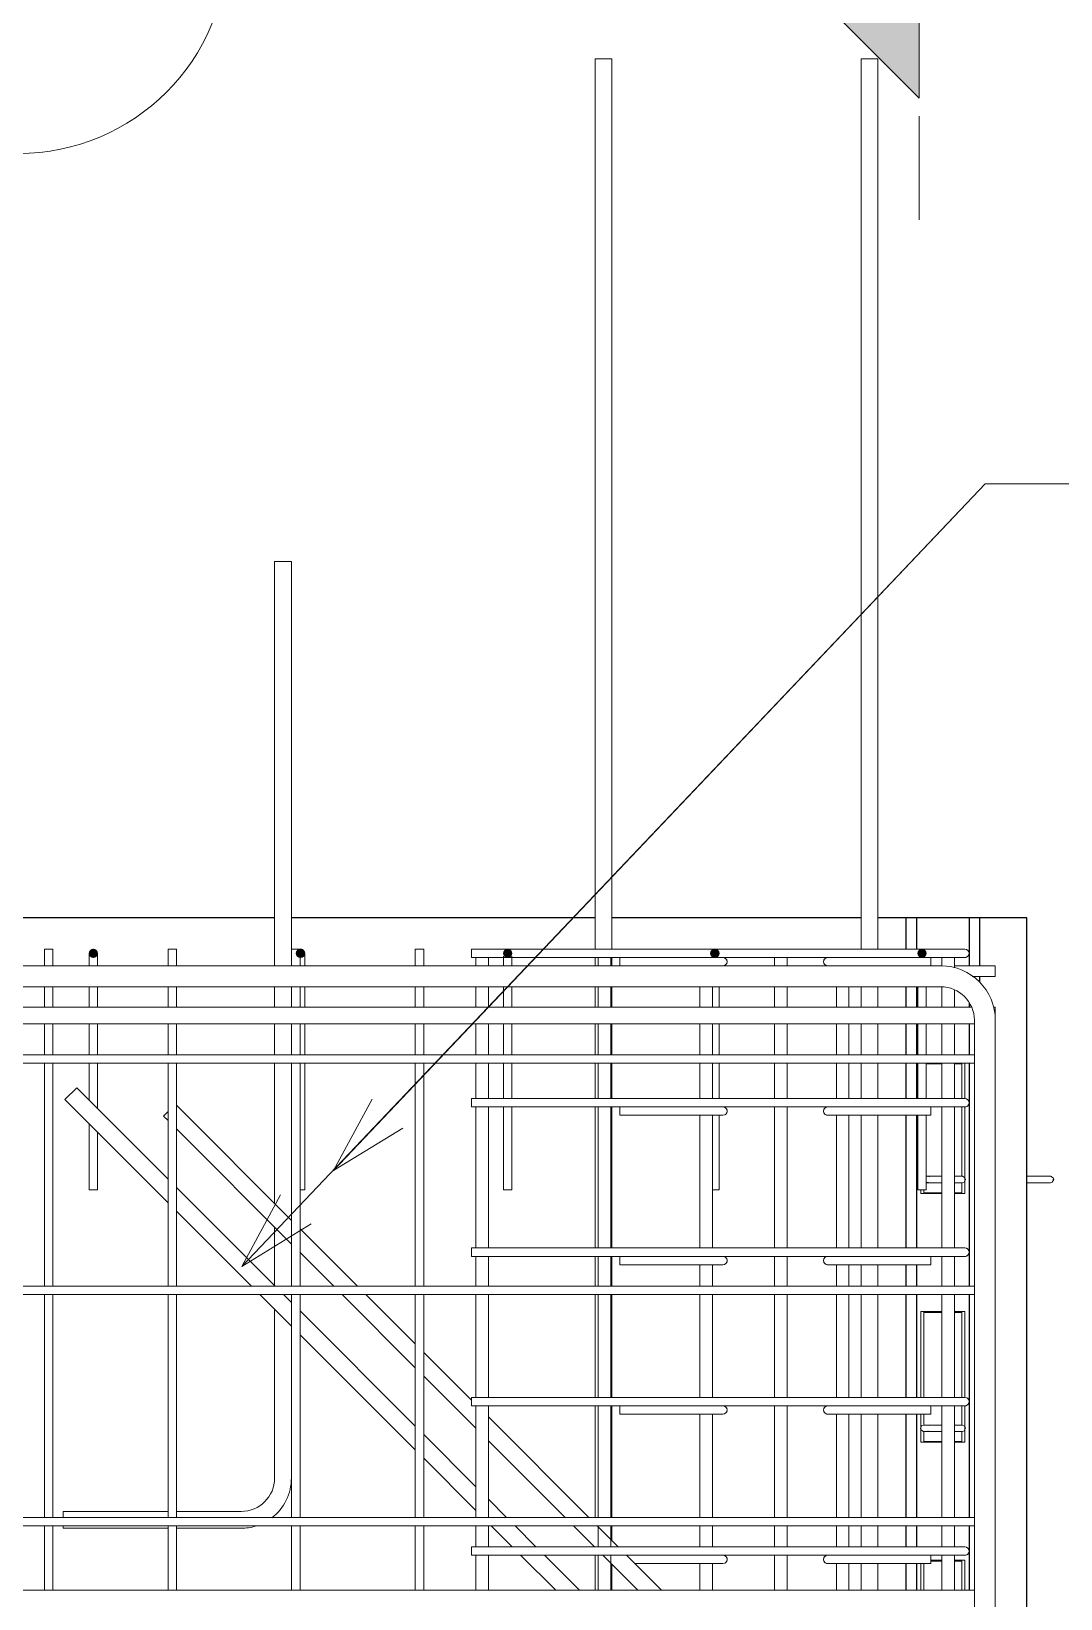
# Model space of a CAD drawing. Header units: millimetres. Extents: x 65464 to 98797, y 2255 to 31386.
# Drawn here: x 69693 to 70675, y 5549 to 7046 of the extents above; entities that cross this region are included whole.
import ezdxf

# ---------------------------------------------------------------- set-up
doc = ezdxf.new("R2010")
doc.units = ezdxf.units.MM
for name, color, linetype, lineweight in [('A-GENM', 13, 'Continuous', 18), ('A-WALL', 113, 'Continuous', 25), ('G-ANNO-SYMB', 111, 'Continuous', 9), ('S-RBAR', 171, 'Continuous', 18), ('S-RBAR-IDEN', 171, 'Continuous', 9)]:
    doc.layers.add(name, color=color, linetype=linetype, lineweight=lineweight)

# ---------------------------------------------------------------- blocks, each defined once
blk = doc.blocks.new('loopbox down bent - Wire Loop-600440-Elevation Front')
at = {"layer": 'A-GENM'}
for p, q in [((70644.6, 3908.8), (70643, 3908.8)), ((70643, 3902.7), (70644.6, 3902.7)), ((70668.9, 3905.8), (70668.1, 3905.8))]:
    blk.add_line(p, q, dxfattribs=at)
at = {"layer": 'A-GENM', "flags": 128}
for points in [[(70644.6, 3908.8), (70656.5, 3908.8), (70664.4, 3908.8), (70665.8, 3908.8)], [(70665.8, 3908.8), (70661.8, 3908.8), (70651.5, 3908.8), (70644.6, 3908.8)], [(70665.8, 3908.8), (70668.3, 3907.4), (70668.8, 3905.8)], [(70644.6, 3902.7), (70656.5, 3902.7), (70664.4, 3902.7), (70665.8, 3902.7)], [(70665.8, 3902.7), (70661.8, 3902.7), (70651.5, 3902.7), (70644.6, 3902.7)], [(70668.8, 3905.8), (70667.4, 3903.2), (70665.8, 3902.7)]]:
    blk.add_lwpolyline(points, dxfattribs=at)
blk = doc.blocks.new('loopbox down bent - Wire Loop-V7-Elevation Front')
at = {"layer": 'A-GENM'}
for p, q in [((70542, 5823.7), (70542, 5741.6)), ((70543.2, 5823.7), (70542.1, 5823.7)), ((70543.2, 5823.7), (70544.8, 5823.7)), ((70544.8, 5823.7), (70544.8, 5741.6)), ((70544.8, 5823.7), (70562, 5823.7)), ((70562, 5822.8), (70544.8, 5822.8)), ((70574, 5823.7), (70581.2, 5823.7)), ((70581.2, 5822.8), (70574, 5822.8)), ((70581.2, 5823.7), (70582.8, 5823.7)), ((70581.2, 5823.7), (70581.2, 5741.6)), ((70584, 5823.7), (70582.8, 5823.7)), ((70584, 5741.6), (70584, 5823.7)), ((70581.2, 5733.6), (70581.2, 5715.2)), ((70584, 5711.3), (70584, 5733.6)), ((70542, 5725.6), (70542, 5713.3)), ((70544.8, 5725.6), (70544.8, 5715.2)), ((70542, 5713.2), (70542, 5698.8)), ((70544.5, 5715.3), (70544.7, 5715.3)), ((70544.7, 5709.2), (70544.5, 5709.2)), ((70544.8, 5709.3), (70544.8, 5698.8)), ((70581.2, 5709.3), (70581.2, 5698.8)), ((70581.4, 5715.3), (70581.6, 5715.3)), ((70581.6, 5709.2), (70581.4, 5709.2)), ((70584, 5698.8), (70584, 5711.2)), ((70542.1, 5698.8), (70543.2, 5698.8)), ((70544.8, 5698.8), (70543.2, 5698.8)), ((70544.8, 5699.6), (70562, 5699.6)), ((70562, 5698.8), (70544.8, 5698.8)), ((70574, 5699.6), (70581.2, 5699.6)), ((70581.2, 5698.8), (70574, 5698.8)), ((70582.8, 5698.8), (70581.2, 5698.8)), ((70582.8, 5698.8), (70584, 5698.8))]:
    blk.add_line(p, q, dxfattribs=at)
at = {"layer": 'A-GENM', "flags": 128}
for points in [[(70541.5, 5712.3), (70542.9, 5714.8), (70544.5, 5715.3)], [(70544.5, 5709.2), (70542, 5710.6), (70541.5, 5712.3)], [(70562, 5715.3), (70555.3, 5715.3), (70546.5, 5715.3), (70544.5, 5715.3)], [(70544.5, 5709.2), (70548.5, 5709.2), (70558.7, 5709.2), (70562, 5709.2)], [(70581.6, 5715.3), (70577.6, 5715.3), (70574, 5715.3)], [(70574, 5709.2), (70579.6, 5709.2), (70581.6, 5709.2)], [(70581.6, 5715.3), (70584.1, 5713.9), (70584.6, 5712.3)], [(70584.6, 5712.3), (70583.2, 5709.7), (70581.6, 5709.2)]]:
    blk.add_lwpolyline(points, dxfattribs=at)
at = {"layer": 'A-GENM'}
for start_param, end_param in [(0.108567, 0.261799), (2.879793, 3.101861), (5.759587, 6.174619), (3.255247, 3.349095)]:
    blk.add_ellipse((70548.6, 5712.3), major_axis=(0, 3.04), ratio=0.992467, start_param=start_param, end_param=end_param, dxfattribs=at)
blk = doc.blocks.new('loopbox down bent - Wire Loop-V8-Elevation Front')
at = {"layer": 'A-GENM'}
for p, q in [((70542, 5582.9), (70542, 5557.5)), ((70544.8, 5582.9), (70544.8, 5557.5)), ((70551.5, 5586.2), (70562, 5586.2)), ((70562, 5585.3), (70551.5, 5585.3)), ((70574, 5586.2), (70581.2, 5586.2)), ((70581.2, 5585.3), (70574, 5585.3)), ((70581.2, 5586.2), (70582.8, 5586.2)), ((70581.2, 5586.2), (70581.2, 5557.5)), ((70584, 5586.2), (70582.8, 5586.2)), ((70584, 5557.5), (70584, 5586.2)), ((70542, 5541.5), (70542, 5517.3)), ((70544.8, 5541.5), (70544.8, 5517.3)), ((70581.2, 5541.5), (70581.2, 5517.3)), ((70584, 5517.3), (70584, 5541.5)), ((70542, 5497.3), (70542, 5475.8)), ((70544.8, 5497.3), (70544.8, 5477.7)), ((70581.2, 5497.3), (70581.2, 5477.7)), ((70584, 5473.8), (70584, 5497.3)), ((70544.5, 5477.8), (70544.7, 5477.8)), ((70581.4, 5477.8), (70581.6, 5477.8)), ((70542, 5475.7), (70542, 5461.3)), ((70544.7, 5471.7), (70544.5, 5471.7)), ((70544.8, 5471.8), (70544.8, 5461.3)), ((70581.2, 5471.8), (70581.2, 5461.3)), ((70581.6, 5471.7), (70581.4, 5471.7)), ((70584, 5461.3), (70584, 5473.7)), ((70542.1, 5461.3), (70543.2, 5461.3)), ((70544.8, 5461.3), (70543.2, 5461.3)), ((70544.8, 5462.1), (70562, 5462.1)), ((70562, 5461.3), (70544.8, 5461.3)), ((70574, 5462.1), (70581.2, 5462.1)), ((70581.2, 5461.3), (70574, 5461.3)), ((70582.8, 5461.3), (70581.2, 5461.3)), ((70582.8, 5461.3), (70584, 5461.3))]:
    blk.add_line(p, q, dxfattribs=at)
at = {"layer": 'A-GENM', "flags": 128}
for points in [[(70541.5, 5474.7), (70542.9, 5477.3), (70544.5, 5477.8)], [(70562, 5477.8), (70555.3, 5477.8), (70546.5, 5477.8), (70544.5, 5477.8)], [(70581.6, 5477.8), (70577.6, 5477.8), (70574, 5477.8)], [(70581.6, 5477.8), (70584.1, 5476.4), (70584.6, 5474.7)], [(70544.5, 5471.7), (70542, 5473.1), (70541.5, 5474.7)], [(70544.5, 5471.7), (70548.5, 5471.7), (70558.7, 5471.7), (70562, 5471.7)], [(70574, 5471.7), (70579.6, 5471.7), (70581.6, 5471.7)], [(70584.6, 5474.7), (70583.2, 5472.2), (70581.6, 5471.7)]]:
    blk.add_lwpolyline(points, dxfattribs=at)
at = {"layer": 'A-GENM'}
for start_param, end_param in [(0.108567, 0.261799), (5.759587, 6.174619), (2.879793, 3.101861), (3.255247, 3.349095)]:
    blk.add_ellipse((70548.6, 5474.7), major_axis=(0, 3.04), ratio=0.992467, start_param=start_param, end_param=end_param, dxfattribs=at)
blk = doc.blocks.new('loopbox down bent - Wire Loop-V9-Elevation Front')
at = {"layer": 'A-GENM'}
for p, q in [((70562, 6060.3), (70547, 6060.3)), ((70581.2, 6060.3), (70574, 6060.3)), ((70581.2, 6060.7), (70581.2, 6027)), ((70584, 6027), (70584, 6060.7)), ((70581.2, 6019), (70581.2, 5952.7)), ((70584, 5948.8), (70584, 6019)), ((70581.2, 5946.8), (70581.2, 5936.3)), ((70581.4, 5952.8), (70581.6, 5952.8)), ((70581.6, 5946.7), (70581.4, 5946.7)), ((70584, 5936.3), (70584, 5948.7)), ((70542, 5939.7), (70542, 5936.3)), ((70542.1, 5936.3), (70543.2, 5936.3)), ((70544.8, 5936.3), (70543.2, 5936.3)), ((70544.8, 5939.7), (70544.8, 5936.3)), ((70544.8, 5937.1), (70562, 5937.1)), ((70562, 5936.3), (70544.8, 5936.3)), ((70574, 5937.1), (70581.2, 5937.1)), ((70581.2, 5936.3), (70574, 5936.3)), ((70582.8, 5936.3), (70581.2, 5936.3)), ((70582.8, 5936.3), (70584, 5936.3))]:
    blk.add_line(p, q, dxfattribs=at)
at = {"layer": 'A-GENM', "flags": 128}
for points in [[(70562, 5952.8), (70555.3, 5952.8), (70547, 5952.8)], [(70547, 5946.7), (70548.5, 5946.7), (70558.7, 5946.7), (70562, 5946.7)], [(70581.6, 5952.8), (70577.6, 5952.8), (70574, 5952.8)], [(70574, 5946.7), (70579.6, 5946.7), (70581.6, 5946.7)], [(70581.6, 5952.8), (70584.1, 5951.4), (70584.6, 5949.8)], [(70584.6, 5949.8), (70583.2, 5947.2), (70581.6, 5946.7)]]:
    blk.add_lwpolyline(points, dxfattribs=at)
at = {"layer": 'A-GENM'}
for start_param, end_param in [(0.108567, 0.261799), (2.879793, 3.101861), (5.759587, 6.174619), (3.255247, 3.349095)]:
    blk.add_ellipse((70548.6, 5949.8), major_axis=(0, 3.04), ratio=0.992467, start_param=start_param, end_param=end_param, dxfattribs=at)
blk = doc.blocks.new('Detail View - M_Section Head - Filled SHOP DWG-600895-Elevation Front')
at = {"layer": 'G-ANNO-SYMB'}
h = blk.add_hatch(color=256, dxfattribs=at)
edge = h.paths.add_edge_path()
edge.add_line((70755.3, 4802.6), (70838.2, 4802.6))
edge.add_arc((71038.2, 4802.6), 200, 180, 225)
edge.add_line((70896.8, 4661.2), (70755.3, 4802.6))
h = blk.add_hatch(color=256, dxfattribs=at)
edge = h.paths.add_edge_path()
edge.add_line((71321, 4802.6), (71179.6, 4661.2))
edge.add_arc((71038.2, 4802.6), 200, 315, 360)
edge.add_line((71238.2, 4802.6), (71321, 4802.6))
h = blk.add_hatch(color=256, dxfattribs=at)
edge = h.paths.add_edge_path()
edge.add_line((71038.2, 4519.8), (70896.8, 4661.2))
edge.add_arc((71038.2, 4802.6), 200, 225, 270)
edge.add_line((71038.2, 4602.6), (71038.2, 4519.8))
h = blk.add_hatch(color=256, dxfattribs=at)
edge = h.paths.add_edge_path()
edge.add_line((71038.2, 4519.8), (71038.2, 4602.6))
edge.add_arc((71038.2, 4802.6), 200, 270, 315)
edge.add_line((71179.6, 4661.2), (71038.2, 4519.8))
for p, q in [((71038.2, 4519.8), (70755.3, 4802.6)), ((70838.2, 4802.6), (70755.3, 4802.6)), ((70755.3, 4802.6), (70896.8, 4661.2)), ((70838.2, 4802.6), (70755.3, 4802.6)), ((71038.2, 4519.8), (71321, 4802.6)), ((71179.6, 4661.2), (71321, 4802.6)), ((71238.2, 4802.6), (71321, 4802.6)), ((71321, 4802.6), (71238.2, 4802.6)), ((70896.8, 4661.2), (71038.2, 4519.8)), ((71038.2, 4519.8), (71179.6, 4661.2)), ((71038.2, 4602.6), (71038.2, 4519.8)), ((71038.2, 4519.8), (71038.2, 4602.6))]:
    blk.add_line(p, q, dxfattribs=at)
for start, end in [(360, 180), (180, 360), (180, 225), (315, 0), (225, 270), (270, 315)]:
    blk.add_arc((71038.2, 4802.6), 200, start, end, dxfattribs=at)

msp = doc.modelspace()

# ---------------------------------------------------------------- hatches: boundary and pattern name
at = {"layer": 'S-RBAR'}
h = msp.add_hatch(color=256, dxfattribs=at)
edge = h.paths.add_edge_path()
edge.add_arc((69751.93147, 6165.75), 4, 0, 360)
for points in [[(69751.93147, 6161.75), (69755.93147, 6165.75), (69751.93147, 6169.75), (69747.93147, 6165.75)], [(69949.70925, 6161.75), (69953.70925, 6165.75), (69949.70925, 6169.75), (69945.70925, 6165.75), (69949.22943, 6162.22982)], [(70147.48703, 6161.75), (70151.48703, 6165.75), (70147.48703, 6169.75), (70143.48703, 6165.75)], [(70345.26481, 6161.75), (70349.26481, 6165.75), (70345.26481, 6169.75), (70341.26481, 6165.75)], [(70543.04259, 6161.75), (70547.04259, 6165.75), (70543.04259, 6169.75), (70539.04259, 6165.75)]]:
    msp.add_hatch(color=256, dxfattribs=at).paths.add_polyline_path(points)
h = msp.add_hatch(color=256, dxfattribs=at)
edge = h.paths.add_edge_path()
edge.add_arc((69949.70925, 6165.75), 4, 0, 360)
h = msp.add_hatch(color=256, dxfattribs=at)
edge = h.paths.add_edge_path()
edge.add_arc((70147.48703, 6165.75), 4, 0, 360)
h = msp.add_hatch(color=256, dxfattribs=at)
edge = h.paths.add_edge_path()
edge.add_arc((70345.26481, 6165.75), 4, 0, 360)
h = msp.add_hatch(color=256, dxfattribs=at)
edge = h.paths.add_edge_path()
edge.add_arc((70543.04259, 6165.75), 4, 0, 360)

# ---------------------------------------------------------------- linework, layer by layer
at = {"layer": 'A-WALL'}
for p, q in [((69925.04259, 6199.75), (69491.04259, 6199.75)), ((70231.04259, 6199.75), (69941.04259, 6199.75)), ((70485.04259, 6199.75), (70247.04259, 6199.75)), ((70643.04259, 6199.75), (70501.04259, 6199.75)), ((70528.04259, 6169.75), (70528.04259, 6199.75)), ((70538.04259, 6169.75), (70538.04259, 6199.75)), ((70588.04259, 6199.75), (70588.04259, 6153.75)), ((70598.04259, 6199.75), (70598.04259, 6153.75)), ((70643.04259, 3269.75), (70643.04259, 6199.75)), ((70598.04259, 6143.75), (70598.04259, 6138.21923)), ((70528.04259, 6114.25), (70528.04259, 6133.75)), ((70538.04259, 6114.25), (70538.04259, 6133.75)), ((70588.04259, 6118.67896), (70588.04259, 6114.25)), ((70528.04259, 6068.71069), (70528.04259, 6098.25)), ((70538.04259, 6068.71069), (70538.04259, 6098.25)), ((70588.04259, 6098.25), (70588.04259, 6068.71069)), ((70528.04259, 6027.05), (70528.04259, 6060.71069)), ((70538.04259, 6027.05), (70538.04259, 6060.71069)), ((70588.04259, 6060.71069), (70588.04259, 5847.83191)), ((70528.04259, 5884.35), (70528.04259, 6011.05)), ((70538.04259, 5884.35), (70538.04259, 6011.05)), ((70528.04259, 5847.83191), (70528.04259, 5868.35)), ((70538.04259, 5847.83191), (70538.04259, 5868.35)), ((70528.04259, 5741.65), (70528.04259, 5839.83191)), ((70538.04259, 5741.65), (70538.04259, 5839.83191)), ((70588.04259, 5839.83191), (70588.04259, 5626.95312)), ((70528.04259, 5626.95312), (70528.04259, 5725.65)), ((70538.04259, 5626.95312), (70538.04259, 5725.65)), ((70528.04259, 5598.95), (70528.04259, 5618.95312)), ((70538.04259, 5598.95), (70538.04259, 5618.95312)), ((70588.04259, 5618.95312), (70588.04259, 5557.5)), ((70528.04259, 5557.5), (70528.04259, 5582.95)), ((70538.04259, 5557.5), (70538.04259, 5582.95))]:
    msp.add_line(p, q, dxfattribs=at)
at = {"layer": 'G-ANNO-SYMB'}
msp.add_line((70540.31297, 6965.28857), (70540.31297, 6866.16575), dxfattribs=at)
at = {"layer": 'S-RBAR'}
for p, q in [((70231.04259, 7019.75), (70231.04259, 6169.75)), ((70231.04259, 7019.75), (70247.04259, 7019.75)), ((70247.04259, 7019.75), (70247.04259, 6169.75)), ((70485.04259, 7019.75), (70485.04259, 6169.75)), ((70485.04259, 7019.75), (70501.04259, 7019.75)), ((70501.04259, 7019.75), (70501.04259, 6169.75)), ((69925.04259, 6539.75), (69925.04259, 6153.75)), ((69925.04259, 6539.75), (69941.04259, 6539.75)), ((69941.04259, 6539.75), (69941.04259, 6153.75)), ((69713.23078, 6169.75), (69705.23078, 6169.75)), ((69705.23078, 6153.75), (69705.23078, 6169.75)), ((69713.23078, 6153.75), (69713.23078, 6169.75)), ((69751.93147, 6169.75), (69747.93147, 6165.75)), ((69755.93147, 6165.75), (69751.93147, 6169.75)), ((69831.25767, 6169.75), (69823.25767, 6169.75)), ((69823.25767, 6153.75), (69823.25767, 6169.75)), ((69831.25767, 6153.75), (69831.25767, 6169.75)), ((69949.28455, 6169.75), (69941.28455, 6169.75)), ((69941.28455, 6153.75), (69941.28455, 6169.75)), ((69949.70925, 6169.75), (69945.70925, 6165.75)), ((69949.28455, 6153.75), (69949.28455, 6169.75)), ((69953.70925, 6165.75), (69949.70925, 6169.75)), ((70067.31144, 6169.75), (70059.31144, 6169.75)), ((70059.31144, 6153.75), (70059.31144, 6169.75)), ((70067.31144, 6153.75), (70067.31144, 6169.75)), ((70113.04259, 6169.75), (70564.04259, 6169.75)), ((70113.04259, 6161.75), (70113.04259, 6169.75)), ((70147.48703, 6169.75), (70143.48703, 6165.75)), ((70151.48703, 6165.75), (70147.48703, 6169.75)), ((70345.26481, 6169.75), (70341.26481, 6165.75)), ((70349.26481, 6165.75), (70345.26481, 6169.75)), ((70543.04259, 6169.75), (70539.04259, 6165.75)), ((70547.04259, 6165.75), (70543.04259, 6169.75)), ((70584.04259, 6169.75), (70564.04259, 6169.75)), ((66965.04259, 6153.75), (70561.04259, 6153.75)), ((69747.93147, 6154.34631), (69747.93147, 6165.75)), ((69747.93147, 6165.75), (69751.93147, 6161.75)), ((69751.93147, 6161.75), (69755.93147, 6165.75)), ((69755.93147, 6154.34631), (69755.93147, 6165.75)), ((69945.70925, 6165.75), (69949.22943, 6162.22982)), ((69949.22943, 6162.22982), (69949.70925, 6161.75)), ((69949.70925, 6161.75), (69953.70925, 6165.75)), ((69953.70925, 6154.34631), (69953.70925, 6165.75)), ((70113.04259, 6161.75), (70564.04259, 6161.75)), ((70117.04259, 6153.75), (70117.04259, 6161.75)), ((70129.04259, 6153.75), (70129.04259, 6161.75)), ((70143.48703, 6165.75), (70147.48703, 6161.75)), ((70143.48703, 6154.34631), (70143.48703, 6162.94207)), ((70147.48703, 6161.75), (70151.48703, 6165.75)), ((70151.48703, 6154.34631), (70151.48703, 6162.94207)), ((70231.04259, 6161.75), (70231.04259, 6153.75)), ((70233.97152, 6153.75), (70233.97152, 6161.75)), ((70245.97152, 6153.75), (70245.97152, 6161.75)), ((70247.04259, 6161.75), (70247.04259, 6153.75)), ((70254.55373, 6153.75), (70254.55373, 6161.75)), ((70341.26481, 6165.75), (70345.26481, 6161.75)), ((70345.26481, 6161.75), (70349.26481, 6165.75)), ((70402.37482, 6153.75), (70402.37482, 6161.75)), ((70414.37482, 6153.75), (70414.37482, 6161.75)), ((70539.04259, 6165.75), (70543.04259, 6161.75)), ((70543.04259, 6161.75), (70547.04259, 6165.75)), ((70551.53144, 6161.75), (70551.53144, 6153.75)), ((70561.04259, 6153.75), (70562.04259, 6153.75)), ((70562.04259, 6153.61835), (70562.04259, 6161.75)), ((70584.04259, 6161.75), (70564.04259, 6161.75)), ((70574.04259, 6152.03852), (70574.04259, 6161.75)), ((70574.04259, 6153.75), (70613.04259, 6153.75)), ((70613.04259, 6143.75), (70613.04259, 6153.75)), ((70590.99569, 6143.75), (70613.04259, 6143.75)), ((66965.04259, 6133.75), (70561.04259, 6133.75)), ((69705.23078, 6133.75), (69705.23078, 6114.25)), ((69705.23078, 6114.25), (69705.23078, 6133.75)), ((69713.23078, 6133.75), (69713.23078, 6114.25)), ((69713.23078, 6114.25), (69713.23078, 6133.75)), ((69747.93147, 6114.25), (69747.93147, 6133.75)), ((69755.93147, 6114.25), (69755.93147, 6133.75)), ((69823.25767, 6133.75), (69823.25767, 6114.25)), ((69823.25767, 6114.25), (69823.25767, 6133.75)), ((69831.25767, 6133.75), (69831.25767, 6114.25)), ((69831.25767, 6114.25), (69831.25767, 6133.75)), ((69925.04259, 6133.75), (69925.04259, 6114.25)), ((69941.04259, 6133.75), (69941.04259, 6114.25)), ((69941.28455, 6133.75), (69941.28455, 6114.25)), ((69941.28455, 6114.25), (69941.28455, 6133.75)), ((69949.28455, 6133.75), (69949.28455, 6114.25)), ((69949.28455, 6114.25), (69949.28455, 6133.75)), ((69953.70925, 6114.25), (69953.70925, 6133.75)), ((70059.31144, 6133.75), (70059.31144, 6114.25)), ((70059.31144, 6114.25), (70059.31144, 6133.75)), ((70067.31144, 6133.75), (70067.31144, 6114.25)), ((70067.31144, 6114.25), (70067.31144, 6133.75)), ((70117.04259, 6114.25), (70117.04259, 6133.75)), ((70129.04259, 6114.25), (70129.04259, 6133.75)), ((70143.48703, 6114.25), (70143.48703, 6133.75)), ((70151.48703, 6114.25), (70151.48703, 6133.75)), ((70231.04259, 6133.75), (70231.04259, 6114.25)), ((70233.97152, 6114.25), (70233.97152, 6133.75)), ((70245.97152, 6114.25), (70245.97152, 6133.75)), ((70247.04259, 6133.75), (70247.04259, 6114.25)), ((70330.98928, 6114.25), (70330.98928, 6133.75)), ((70342.98928, 6114.25), (70342.98928, 6133.75)), ((70349.26481, 6114.25), (70349.26481, 6133.75)), ((70402.37482, 6114.25), (70402.37482, 6133.75)), ((70414.37482, 6114.25), (70414.37482, 6133.75)), ((70461.27482, 6114.25), (70461.27482, 6133.75)), ((70473.27482, 6114.25), (70473.27482, 6133.75)), ((70485.04259, 6133.75), (70485.04259, 6114.25)), ((70501.04259, 6133.75), (70501.04259, 6114.25)), ((70539.04259, 6114.25), (70539.04259, 6133.75)), ((70547.04259, 6114.25), (70547.04259, 6133.75)), ((70562.04259, 6114.25), (70562.04259, 6133.61835)), ((70574.04259, 6114.25), (70574.04259, 6130.70545)), ((66935.88003, 6114.25), (70590.20515, 6114.25)), ((70611.39693, 6114.25), (70613.04259, 6114.25)), ((70613.04259, 6101.75), (70613.04259, 6114.25)), ((66933.04259, 6098.25), (70593.04259, 6098.25)), ((69705.23078, 6098.25), (69705.23078, 6068.71069)), ((69705.23078, 6068.71069), (69705.23078, 6098.25)), ((69713.23078, 6098.25), (69713.23078, 6068.71069)), ((69713.23078, 6068.71069), (69713.23078, 6098.25)), ((69747.93147, 6068.71069), (69747.93147, 6098.25)), ((69755.93147, 6068.71069), (69755.93147, 6098.25)), ((69823.25767, 6098.25), (69823.25767, 6068.71069)), ((69823.25767, 6068.71069), (69823.25767, 6098.25)), ((69831.25767, 6098.25), (69831.25767, 6068.71069)), ((69831.25767, 6068.71069), (69831.25767, 6098.25)), ((69925.04259, 6098.25), (69925.04259, 6068.71069)), ((69941.04259, 6098.25), (69941.04259, 6068.71069)), ((69941.28455, 6098.25), (69941.28455, 6068.71069)), ((69941.28455, 6068.71069), (69941.28455, 6098.25)), ((69949.28455, 6098.25), (69949.28455, 6068.71069)), ((69949.28455, 6068.71069), (69949.28455, 6098.25)), ((69953.70925, 6068.71069), (69953.70925, 6098.25)), ((70059.31144, 6098.25), (70059.31144, 6068.71069)), ((70059.31144, 6068.71069), (70059.31144, 6098.25)), ((70067.31144, 6098.25), (70067.31144, 6068.71069)), ((70067.31144, 6068.71069), (70067.31144, 6098.25)), ((70117.04259, 6068.71069), (70117.04259, 6098.25)), ((70129.04259, 6068.71069), (70129.04259, 6098.25)), ((70143.48703, 6068.71069), (70143.48703, 6098.25)), ((70151.48703, 6068.71069), (70151.48703, 6098.25)), ((70231.04259, 6098.25), (70231.04259, 6068.71069)), ((70233.97152, 6068.71069), (70233.97152, 6098.25)), ((70245.97152, 6068.71069), (70245.97152, 6098.25)), ((70247.04259, 6098.25), (70247.04259, 6068.71069)), ((70330.98928, 6068.71069), (70330.98928, 6098.25)), ((70342.98928, 6068.71069), (70342.98928, 6098.25)), ((70349.26481, 6068.71069), (70349.26481, 6098.25)), ((70402.37482, 6068.71069), (70402.37482, 6098.25)), ((70414.37482, 6068.71069), (70414.37482, 6098.25)), ((70461.27482, 6068.71069), (70461.27482, 6098.25)), ((70473.27482, 6068.71069), (70473.27482, 6098.25)), ((70485.04259, 6098.25), (70485.04259, 6068.71069)), ((70501.04259, 6098.25), (70501.04259, 6068.71069)), ((70539.04259, 6068.71069), (70539.04259, 6098.25)), ((70547.04259, 6068.71069), (70547.04259, 6098.25)), ((70562.04259, 6068.71069), (70562.04259, 6098.25)), ((70574.04259, 6068.71069), (70574.04259, 6098.25)), ((70593.04259, 6101.75), (70593.04259, 5353.75)), ((70613.04259, 6101.75), (70613.04259, 5353.75)), ((66933.04259, 6068.71069), (70593.04259, 6068.71069)), ((66933.04259, 6060.71069), (70593.04259, 6060.71069)), ((69705.23078, 6060.71069), (69705.23078, 5847.83191)), ((69705.23078, 5847.83191), (69705.23078, 6060.71069)), ((69713.23078, 6060.71069), (69713.23078, 5847.83191)), ((69713.23078, 5847.83191), (69713.23078, 6060.71069)), ((69747.93147, 6025.54362), (69747.93147, 6060.71069)), ((69755.93147, 6017.54362), (69755.93147, 6060.71069)), ((69823.25767, 6060.71069), (69823.25767, 5847.83191)), ((69823.25767, 5847.83191), (69823.25767, 6060.71069)), ((69831.25767, 6060.71069), (69831.25767, 5847.83191)), ((69831.25767, 5847.83191), (69831.25767, 6060.71069)), ((69925.04259, 6060.71069), (69925.04259, 5926.96805)), ((69941.04259, 6060.71069), (69941.04259, 5910.96805)), ((69941.28455, 6060.71069), (69941.28455, 5847.83191)), ((69941.28455, 5847.83191), (69941.28455, 6060.71069)), ((69949.28455, 6060.71069), (69949.28455, 5847.83191)), ((69949.28455, 5847.83191), (69949.28455, 6060.71069)), ((69953.70925, 5939.75), (69953.70925, 6060.71069)), ((70059.31144, 6060.71069), (70059.31144, 5847.83191)), ((70059.31144, 5847.83191), (70059.31144, 6060.71069)), ((70067.31144, 6060.71069), (70067.31144, 5847.83191)), ((70067.31144, 5847.83191), (70067.31144, 6060.71069)), ((70117.04259, 6027.05), (70117.04259, 6060.71069)), ((70129.04259, 6027.05), (70129.04259, 6060.71069)), ((70143.48703, 6027.05), (70143.48703, 6060.71069)), ((70151.48703, 6027.05), (70151.48703, 6060.71069)), ((70231.04259, 6060.71069), (70231.04259, 6027.05)), ((70233.97152, 6027.05), (70233.97152, 6060.71069)), ((70245.97152, 6027.05), (70245.97152, 6060.71069)), ((70247.04259, 6060.71069), (70247.04259, 6027.05)), ((70330.98928, 6027.05), (70330.98928, 6060.71069)), ((70342.98928, 6027.05), (70342.98928, 6060.71069)), ((70349.26481, 6027.05), (70349.26481, 6060.71069)), ((70402.37482, 6027.05), (70402.37482, 6060.71069)), ((70414.37482, 6027.05), (70414.37482, 6060.71069)), ((70461.27482, 6027.05), (70461.27482, 6060.71069)), ((70473.27482, 6027.05), (70473.27482, 6060.71069)), ((70485.04259, 6060.71069), (70485.04259, 6027.05)), ((70501.04259, 6060.71069), (70501.04259, 6027.05)), ((70539.04259, 6027.05), (70539.04259, 6060.71069)), ((70547.04259, 6027.05), (70547.04259, 6060.71069)), ((70562.04259, 6027.05), (70562.04259, 6060.71069)), ((70574.04259, 6027.05), (70574.04259, 6060.71069)), ((69724.8404, 6026.00728), (69736.15411, 6037.32099)), ((69736.15411, 6037.32099), (69823.25767, 5950.21743)), ((69724.8404, 6026.00728), (69823.25767, 5927.59001)), ((69831.25767, 6020.75296), (69941.28455, 5910.72608)), ((70113.04259, 6027.05), (70564.04259, 6027.05)), ((70113.04259, 6019.05), (70113.04259, 6027.05)), ((70113.04259, 6019.05), (70564.04259, 6019.05)), ((70117.04259, 5884.35), (70117.04259, 6019.05)), ((70129.04259, 5884.35), (70129.04259, 6019.05)), ((70143.48703, 5939.75), (70143.48703, 6019.05)), ((70151.48703, 5939.75), (70151.48703, 6019.05)), ((70231.04259, 6019.05), (70231.04259, 5884.35)), ((70233.97152, 5884.35), (70233.97152, 6019.05)), ((70245.97152, 5884.35), (70245.97152, 6019.05)), ((70247.04259, 6019.05), (70247.04259, 5884.35)), ((70254.55373, 6011.05), (70254.55373, 6019.05)), ((70402.37482, 5884.35), (70402.37482, 6019.05)), ((70414.37482, 5884.35), (70414.37482, 6019.05)), ((70551.53144, 6019.05), (70551.53144, 6011.05)), ((70562.04259, 5884.35), (70562.04259, 6019.05)), ((70584.04259, 6027.05), (70564.04259, 6027.05)), ((70584.04259, 6019.05), (70564.04259, 6019.05)), ((70574.04259, 5884.35), (70574.04259, 6019.05)), ((69747.93147, 5939.75), (69747.93147, 6002.91621)), ((69819.02637, 6010.35684), (69823.25767, 6014.58814)), ((69819.02637, 6010.35684), (69823.25767, 6006.12555)), ((70254.55373, 6011.05), (70278.75831, 6011.05)), ((70318.90045, 6011.05), (70278.75831, 6011.05)), ((70318.90045, 6011.05), (70353.04259, 6011.05)), ((70330.98928, 5884.35), (70330.98928, 6011.05)), ((70342.98928, 5884.35), (70342.98928, 6011.05)), ((70349.26481, 5939.75), (70349.26481, 6011.05)), ((70487.18472, 6011.05), (70453.04259, 6011.05)), ((70461.27482, 5884.35), (70461.27482, 6011.05)), ((70473.27482, 5884.35), (70473.27482, 6011.05)), ((70485.04259, 6011.05), (70485.04259, 5884.35)), ((70487.18472, 6011.05), (70527.32686, 6011.05)), ((70501.04259, 6011.05), (70501.04259, 5884.35)), ((70551.53144, 6011.05), (70527.32686, 6011.05)), ((70539.04259, 5939.75), (70539.04259, 6011.05)), ((70547.04259, 5939.75), (70547.04259, 6011.05)), ((69755.93147, 5939.75), (69755.93147, 5994.91621)), ((69831.25767, 5998.12555), (69941.28455, 5888.09866)), ((69831.25767, 5942.21743), (69925.64319, 5847.83191)), ((69755.93147, 5939.75), (69747.93147, 5939.75)), ((69953.70925, 5939.75), (69949.28455, 5939.75)), ((70151.48703, 5939.75), (70143.48703, 5939.75)), ((70349.26481, 5939.75), (70342.98928, 5939.75)), ((70547.04259, 5939.75), (70539.04259, 5939.75)), ((69831.25767, 5919.59001), (69903.01578, 5847.83191)), ((69925.04259, 5904.34063), (69925.04259, 5848.43251)), ((69949.28455, 5902.72608), (70004.17873, 5847.83191)), ((69941.04259, 5888.34063), (69941.04259, 5847.83191)), ((70113.04259, 5884.35), (70564.04259, 5884.35)), ((70113.04259, 5876.35), (70113.04259, 5884.35)), ((70584.04259, 5884.35), (70564.04259, 5884.35)), ((69949.28455, 5880.09866), (69981.55131, 5847.83191)), ((70113.04259, 5876.35), (70564.04259, 5876.35)), ((70117.04259, 5847.83191), (70117.04259, 5876.35)), ((70129.04259, 5847.83191), (70129.04259, 5876.35)), ((70231.04259, 5876.35), (70231.04259, 5847.83191)), ((70233.97152, 5847.83191), (70233.97152, 5876.35)), ((70245.97152, 5847.83191), (70245.97152, 5876.35)), ((70247.04259, 5876.35), (70247.04259, 5847.83191)), ((70254.55373, 5868.35), (70254.55373, 5876.35)), ((70254.55373, 5868.35), (70278.75831, 5868.35)), ((70318.90045, 5868.35), (70278.75831, 5868.35)), ((70318.90045, 5868.35), (70353.04259, 5868.35)), ((70330.98928, 5847.83191), (70330.98928, 5868.35)), ((70342.98928, 5847.83191), (70342.98928, 5868.35)), ((70402.37482, 5847.83191), (70402.37482, 5876.35)), ((70414.37482, 5847.83191), (70414.37482, 5876.35)), ((70487.18472, 5868.35), (70453.04259, 5868.35)), ((70461.27482, 5847.83191), (70461.27482, 5868.35)), ((70473.27482, 5847.83191), (70473.27482, 5868.35)), ((70485.04259, 5868.35), (70485.04259, 5847.83191)), ((70487.18472, 5868.35), (70527.32686, 5868.35)), ((70501.04259, 5868.35), (70501.04259, 5847.83191)), ((70551.53144, 5868.35), (70527.32686, 5868.35)), ((70551.53144, 5876.35), (70551.53144, 5868.35)), ((70562.04259, 5847.83191), (70562.04259, 5876.35)), ((70584.04259, 5876.35), (70564.04259, 5876.35)), ((70574.04259, 5847.83191), (70574.04259, 5876.35)), ((66933.04259, 5847.83191), (70593.04259, 5847.83191)), ((66933.04259, 5839.83191), (70593.04259, 5839.83191)), ((69705.23078, 5839.83191), (69705.23078, 5626.95312)), ((69705.23078, 5626.95312), (69705.23078, 5839.83191)), ((69713.23078, 5839.83191), (69713.23078, 5626.95312)), ((69713.23078, 5626.95312), (69713.23078, 5839.83191)), ((69823.25767, 5839.83191), (69823.25767, 5626.95312)), ((69823.25767, 5626.95312), (69823.25767, 5839.83191)), ((69831.25767, 5839.83191), (69831.25767, 5626.95312)), ((69831.25767, 5626.95312), (69831.25767, 5839.83191)), ((69911.01578, 5839.83191), (69941.28455, 5809.56313)), ((69933.64319, 5839.83191), (69941.28455, 5832.19054)), ((69941.04259, 5839.83191), (69941.04259, 5832.43251)), ((69941.28455, 5839.83191), (69941.28455, 5626.95312)), ((69941.28455, 5626.95312), (69941.28455, 5839.83191)), ((69949.28455, 5839.83191), (69949.28455, 5626.95312)), ((69949.28455, 5626.95312), (69949.28455, 5839.83191)), ((69989.55131, 5839.83191), (70059.31144, 5770.07178)), ((70012.17873, 5839.83191), (70059.31144, 5792.69919)), ((70059.31144, 5839.83191), (70059.31144, 5626.95312)), ((70059.31144, 5626.95312), (70059.31144, 5839.83191)), ((70067.31144, 5839.83191), (70067.31144, 5626.95312)), ((70067.31144, 5626.95312), (70067.31144, 5839.83191)), ((70117.04259, 5741.65), (70117.04259, 5839.83191)), ((70129.04259, 5741.65), (70129.04259, 5839.83191)), ((70231.04259, 5839.83191), (70231.04259, 5741.65)), ((70233.97152, 5741.65), (70233.97152, 5839.83191)), ((70245.97152, 5741.65), (70245.97152, 5839.83191)), ((70247.04259, 5839.83191), (70247.04259, 5741.65)), ((70330.98928, 5741.65), (70330.98928, 5839.83191)), ((70342.98928, 5741.65), (70342.98928, 5839.83191)), ((70402.37482, 5741.65), (70402.37482, 5839.83191)), ((70414.37482, 5741.65), (70414.37482, 5839.83191)), ((70461.27482, 5741.65), (70461.27482, 5839.83191)), ((70473.27482, 5741.65), (70473.27482, 5839.83191)), ((70485.04259, 5839.83191), (70485.04259, 5741.65)), ((70501.04259, 5839.83191), (70501.04259, 5741.65)), ((70562.04259, 5741.65), (70562.04259, 5839.83191)), ((70574.04259, 5741.65), (70574.04259, 5839.83191)), ((69925.04259, 5825.8051), (69925.04259, 5664.75)), ((69949.28455, 5824.19054), (70059.31144, 5714.16366)), ((69941.04259, 5809.8051), (69941.04259, 5664.75)), ((69949.28455, 5801.56313), (70059.31144, 5691.53624)), ((70067.31144, 5784.69919), (70113.04259, 5738.96805)), ((70067.31144, 5762.07178), (70117.04259, 5712.34063)), ((70113.04259, 5741.65), (70564.04259, 5741.65)), ((70113.04259, 5733.65), (70113.04259, 5741.65)), ((70113.04259, 5733.65), (70564.04259, 5733.65)), ((70117.04259, 5626.95312), (70117.04259, 5733.65)), ((70129.04259, 5626.95312), (70129.04259, 5733.65)), ((70231.04259, 5733.65), (70231.04259, 5626.95312)), ((70233.97152, 5626.95312), (70233.97152, 5733.65)), ((70245.97152, 5626.95312), (70245.97152, 5733.65)), ((70247.04259, 5733.65), (70247.04259, 5626.95312)), ((70254.55373, 5725.65), (70254.55373, 5733.65)), ((70402.37482, 5626.95312), (70402.37482, 5733.65)), ((70414.37482, 5626.95312), (70414.37482, 5733.65)), ((70551.53144, 5733.65), (70551.53144, 5725.65)), ((70562.04259, 5626.95312), (70562.04259, 5733.65)), ((70584.04259, 5741.65), (70564.04259, 5741.65)), ((70584.04259, 5733.65), (70564.04259, 5733.65)), ((70574.04259, 5626.95312), (70574.04259, 5733.65)), ((70129.04259, 5722.96805), (70225.05752, 5626.95312)), ((70254.55373, 5725.65), (70278.75831, 5725.65)), ((70318.90045, 5725.65), (70278.75831, 5725.65)), ((70318.90045, 5725.65), (70353.04259, 5725.65)), ((70330.98928, 5626.95312), (70330.98928, 5725.65)), ((70342.98928, 5626.95312), (70342.98928, 5725.65)), ((70487.18472, 5725.65), (70453.04259, 5725.65)), ((70461.27482, 5626.95312), (70461.27482, 5725.65)), ((70473.27482, 5626.95312), (70473.27482, 5725.65)), ((70485.04259, 5725.65), (70485.04259, 5626.95312)), ((70487.18472, 5725.65), (70527.32686, 5725.65)), ((70501.04259, 5725.65), (70501.04259, 5626.95312)), ((70551.53144, 5725.65), (70527.32686, 5725.65)), ((70067.31144, 5706.16366), (70117.04259, 5656.43251)), ((70129.04259, 5700.34063), (70202.4301, 5626.95312)), ((70067.31144, 5683.53624), (70117.04259, 5633.8051)), ((70129.04259, 5644.43251), (70146.52198, 5626.95312)), ((69823.25767, 5632.75), (69723.04259, 5632.75)), ((69723.04259, 5632.75), (69723.04259, 5626.95312)), ((69893.04259, 5632.75), (69831.25767, 5632.75)), ((66933.04259, 5626.95312), (70593.04259, 5626.95312)), ((66933.04259, 5618.95312), (70593.04259, 5618.95312)), ((69705.23078, 5618.95312), (69705.23078, 5557.5)), ((69705.23078, 5557.5), (69705.23078, 5618.95312)), ((69713.23078, 5618.95312), (69713.23078, 5557.5)), ((69713.23078, 5557.5), (69713.23078, 5618.95312)), ((69723.04259, 5618.95312), (69723.04259, 5616.75)), ((69823.25767, 5616.75), (69723.04259, 5616.75)), ((69823.25767, 5618.95312), (69823.25767, 5557.5)), ((69823.25767, 5557.5), (69823.25767, 5618.95312)), ((69831.25767, 5618.95312), (69831.25767, 5557.5)), ((69831.25767, 5557.5), (69831.25767, 5618.95312)), ((69893.04259, 5616.75), (69831.25767, 5616.75)), ((69941.28455, 5618.95312), (69941.28455, 5557.5)), ((69941.28455, 5557.5), (69941.28455, 5618.95312)), ((69949.28455, 5618.95312), (69949.28455, 5557.5)), ((69949.28455, 5557.5), (69949.28455, 5618.95312)), ((70059.31144, 5618.95312), (70059.31144, 5557.5)), ((70059.31144, 5557.5), (70059.31144, 5618.95312)), ((70067.31144, 5618.95312), (70067.31144, 5557.5)), ((70067.31144, 5557.5), (70067.31144, 5618.95312)), ((70117.04259, 5598.95), (70117.04259, 5618.95312)), ((70129.04259, 5598.95), (70129.04259, 5618.95312)), ((70131.89456, 5618.95312), (70151.89768, 5598.95)), ((70154.52198, 5618.95312), (70174.5251, 5598.95)), ((70210.4301, 5618.95312), (70230.43322, 5598.95)), ((70233.05752, 5618.95312), (70253.06063, 5598.95)), ((70233.97152, 5598.95), (70233.97152, 5618.95312)), ((70245.97152, 5598.95), (70245.97152, 5618.95312)), ((70247.04259, 5618.95312), (70247.04259, 5604.96805)), ((70330.98928, 5598.95), (70330.98928, 5618.95312)), ((70342.98928, 5598.95), (70342.98928, 5618.95312)), ((70402.37482, 5598.95), (70402.37482, 5618.95312)), ((70414.37482, 5598.95), (70414.37482, 5618.95312)), ((70461.27482, 5598.95), (70461.27482, 5618.95312)), ((70473.27482, 5598.95), (70473.27482, 5618.95312)), ((70485.04259, 5618.95312), (70485.04259, 5598.95)), ((70501.04259, 5618.95312), (70501.04259, 5598.95)), ((70562.04259, 5598.95), (70562.04259, 5618.95312)), ((70574.04259, 5598.95), (70574.04259, 5618.95312)), ((70113.04259, 5598.95), (70564.04259, 5598.95)), ((70113.04259, 5590.95), (70113.04259, 5598.95)), ((70584.04259, 5598.95), (70564.04259, 5598.95)), ((70113.04259, 5590.95), (70564.04259, 5590.95)), ((70117.04259, 5557.5), (70117.04259, 5590.95)), ((70129.04259, 5557.5), (70129.04259, 5590.95)), ((70159.89768, 5590.95), (70193.34768, 5557.5)), ((70182.5251, 5590.95), (70215.9751, 5557.5)), ((70231.04259, 5590.95), (70231.04259, 5557.5)), ((70233.97152, 5557.5), (70233.97152, 5590.95)), ((70238.43322, 5590.95), (70271.88322, 5557.5)), ((70245.97152, 5557.5), (70245.97152, 5590.95)), ((70261.06063, 5590.95), (70294.51063, 5557.5)), ((70269.06063, 5582.95), (70278.75831, 5582.95)), ((70318.90045, 5582.95), (70278.75831, 5582.95)), ((70318.90045, 5582.95), (70353.04259, 5582.95)), ((70330.98928, 5557.5), (70330.98928, 5582.95)), ((70342.98928, 5557.5), (70342.98928, 5582.95)), ((70402.37482, 5557.5), (70402.37482, 5590.95)), ((70414.37482, 5557.5), (70414.37482, 5590.95)), ((70487.18472, 5582.95), (70453.04259, 5582.95)), ((70461.27482, 5557.5), (70461.27482, 5582.95)), ((70473.27482, 5557.5), (70473.27482, 5582.95)), ((70485.04259, 5582.95), (70485.04259, 5557.5)), ((70487.18472, 5582.95), (70527.32686, 5582.95)), ((70501.04259, 5582.95), (70501.04259, 5557.5)), ((70551.53144, 5582.95), (70527.32686, 5582.95)), ((70551.53144, 5590.95), (70551.53144, 5582.95)), ((70562.04259, 5557.5), (70562.04259, 5590.95)), ((70584.04259, 5590.95), (70564.04259, 5590.95)), ((70574.04259, 5557.5), (70574.04259, 5590.95)), ((70247.04259, 5582.34063), (70247.04259, 5557.5)), ((66933.04259, 5557.5), (70593.04259, 5557.5))]:
    msp.add_line(p, q, dxfattribs=at)
for centre in [(69751.93147, 6165.75), (69949.70925, 6165.75), (70147.48703, 6165.75), (70345.26481, 6165.75), (70543.04259, 6165.75)]:
    msp.add_circle(centre, 4, dxfattribs=at)
for centre, radius, start, end in [((69751.93147, 6165.75), 4, 360, 180), ((69949.70925, 6165.75), 4, 360, 96.95209609), ((70584.04259, 6165.75), 4, 270, 90), ((70584.04259, 6165.75), 4, 15, 60), ((70353.04259, 6157.75), 4, 75, 90), ((70353.04259, 6157.75), 4, 270, 90), ((70353.04259, 6157.75), 4, 15, 60), ((70353.04259, 6157.75), 4, 300, 345), ((70453.04259, 6157.75), 4, 90, 270), ((70453.04259, 6157.75), 4, 120, 165), ((70453.04259, 6157.75), 4, 195, 240), ((70453.04259, 6157.75), 4, 255, 270), ((70561.04259, 6101.75), 52, 360, 90), ((70584.04259, 6165.75), 4, 270, 285), ((70584.04259, 6165.75), 4, 300, 345), ((70561.04259, 6101.75), 32, 0, 90), ((70353.04259, 6015.05), 4, 75, 90), ((70353.04259, 6015.05), 4, 270, 90), ((70353.04259, 6015.05), 4, 15, 60), ((70453.04259, 6015.05), 4, 90, 270), ((70453.04259, 6015.05), 4, 120, 165), ((70584.04259, 6023.05), 4, 270, 90), ((70584.04259, 6023.05), 4, 270, 285), ((70584.04259, 6023.05), 4, 15, 60), ((70584.04259, 6023.05), 4, 300, 345), ((70353.04259, 6015.05), 4, 300, 345), ((70453.04259, 6015.05), 4, 195, 240), ((70453.04259, 6015.05), 4, 255, 270), ((70584.04259, 5880.35), 4, 270, 90), ((70584.04259, 5880.35), 4, 15, 60), ((70353.04259, 5872.35), 4, 75, 90), ((70353.04259, 5872.35), 4, 270, 90), ((70353.04259, 5872.35), 4, 15, 60), ((70353.04259, 5872.35), 4, 300, 345), ((70453.04259, 5872.35), 4, 90, 270), ((70453.04259, 5872.35), 4, 120, 165), ((70453.04259, 5872.35), 4, 195, 240), ((70453.04259, 5872.35), 4, 255, 270), ((70584.04259, 5880.35), 4, 270, 285), ((70584.04259, 5880.35), 4, 300, 345), ((70353.04259, 5729.65), 4, 75, 90), ((70353.04259, 5729.65), 4, 270, 90), ((70353.04259, 5729.65), 4, 15, 60), ((70453.04259, 5729.65), 4, 90, 270), ((70453.04259, 5729.65), 4, 120, 165), ((70584.04259, 5737.65), 4, 270, 90), ((70584.04259, 5737.65), 4, 270, 285), ((70584.04259, 5737.65), 4, 15, 60), ((70584.04259, 5737.65), 4, 300, 345), ((70353.04259, 5729.65), 4, 300, 345), ((70453.04259, 5729.65), 4, 195, 240), ((70453.04259, 5729.65), 4, 255, 270), ((69893.04259, 5664.75), 32, 270, 360), ((69893.04259, 5664.75), 48, 307.41798066, 0), ((69893.04259, 5664.75), 48, 270, 286.77538395), ((70584.04259, 5594.95), 4, 270, 90), ((70584.04259, 5594.95), 4, 15, 60), ((70353.04259, 5586.95), 4, 75, 90), ((70353.04259, 5586.95), 4, 270, 90), ((70353.04259, 5586.95), 4, 15, 60), ((70353.04259, 5586.95), 4, 300, 345), ((70453.04259, 5586.95), 4, 90, 270), ((70453.04259, 5586.95), 4, 120, 165), ((70453.04259, 5586.95), 4, 195, 240), ((70453.04259, 5586.95), 4, 255, 270), ((70584.04259, 5594.95), 4, 270, 285), ((70584.04259, 5594.95), 4, 300, 345)]:
    msp.add_arc(centre, radius, start, end, dxfattribs=at)
at = {"layer": 'S-RBAR-IDEN'}
for p, q in [((69893.62787, 5866.78903), (70603.47375, 6614.08629)), ((69981.08087, 5958.3126), (70603.47375, 6614.08629)), ((70603.47375, 6614.08629), (70881.39454, 6614.08629)), ((70603.47375, 6614.08629), (70881.39454, 6614.08629)), ((69981.08087, 5958.3126), (70018.13496, 6026.5464)), ((69981.08087, 5958.3126), (70047.28755, 5998.87776)), ((69893.62787, 5866.78903), (69930.7102, 5935.00748)), ((69893.62787, 5866.78903), (69959.85134, 5907.32677))]:
    msp.add_line(p, q, dxfattribs=at)

# ---------------------------------------------------------------- block references
at = {"layer": 'A-GENM'}
for name, p in [('loopbox down bent - Wire Loop-V9-Elevation Front', (0, 0)), ('loopbox down bent - Wire Loop-600440-Elevation Front', (0, 2044)), ('loopbox down bent - Wire Loop-V7-Elevation Front', (0, 0)), ('loopbox down bent - Wire Loop-V8-Elevation Front', (0, 0))]:
    msp.add_blockref(name, p, dxfattribs=at)
at = {"layer": 'G-ANNO-SYMB', "extrusion": (0, 0, -1), "rotation": 90.00000000000038}
for p in [(-65737.70737, -63772.89085), (-64877.70737, -63908.75318)]:
    msp.add_blockref('Detail View - M_Section Head - Filled SHOP DWG-600895-Elevation Front', p, dxfattribs=at)

doc.saveas('drawing.dxf')
